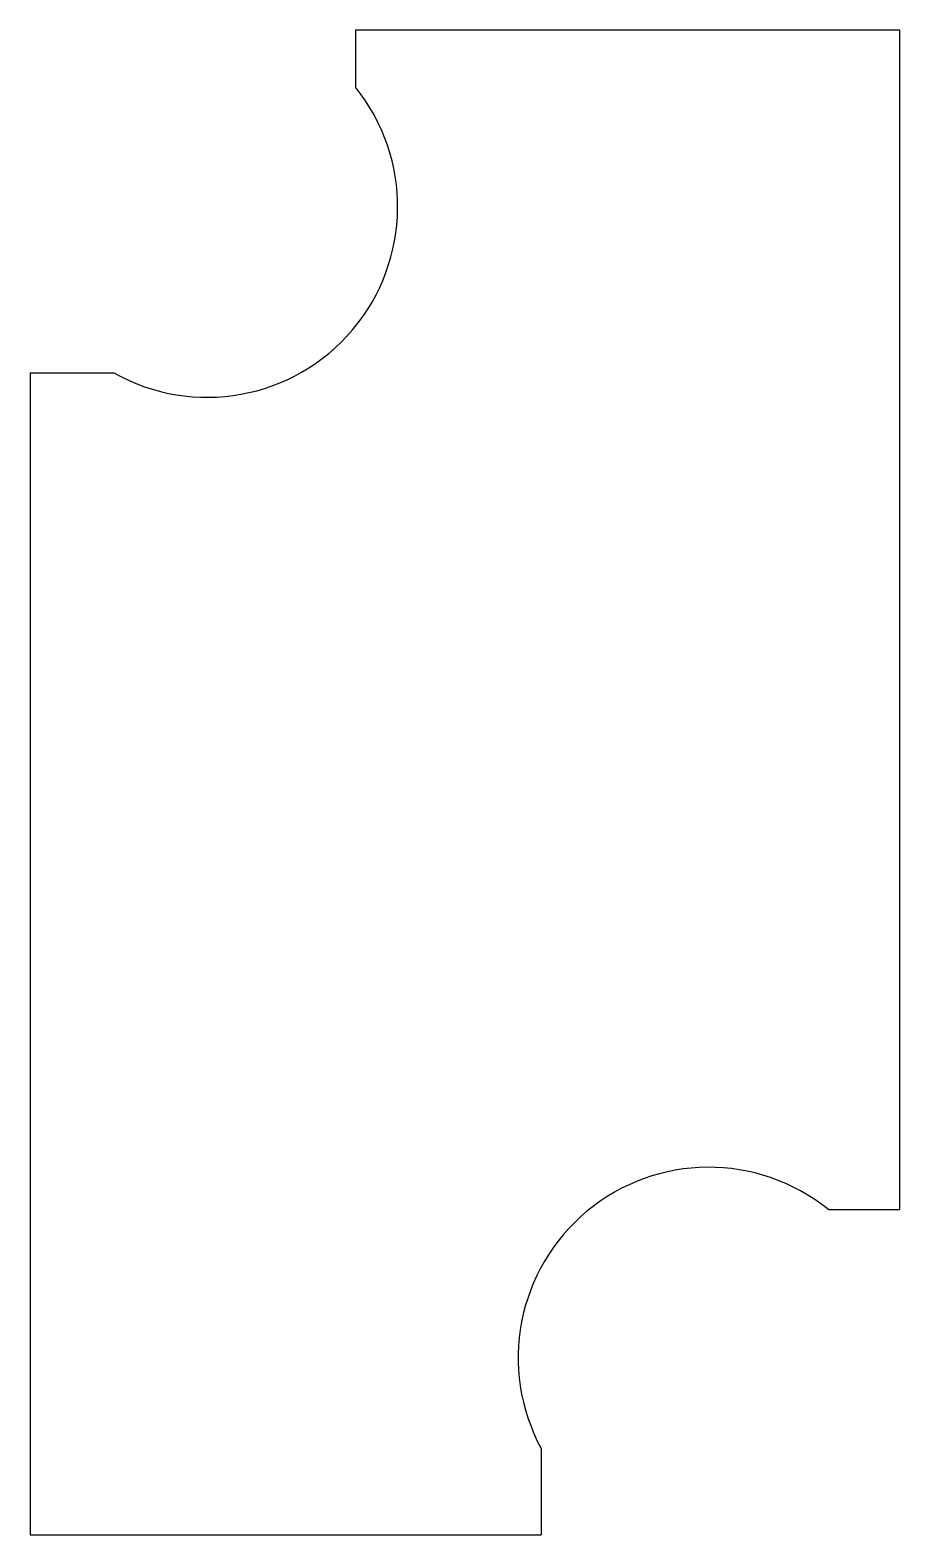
# Model space of a CAD drawing. Header units: millimetres. Extents: x 0 to 18.7, y 0 to 32.4.
import ezdxf

# ---------------------------------------------------------------- set-up
doc = ezdxf.new("R2010")
doc.units = ezdxf.units.MM
doc.layers.add('20', color=7, linetype='CONTINUOUS')

msp = doc.modelspace()

# ---------------------------------------------------------------- linework, layer by layer
at = {"layer": '20'}
for p, q in [((18.72, 32.375), (7, 32.375)), ((7, 32.375), (7, 31.151)), ((18.72, 7), (18.72, 32.375)), ((0, 25), (0, 0)), ((0, 25), (1.803, 25)), ((17.181, 7), (18.72, 7)), ((11, 1.857), (11, 0)), ((0, 0), (11, 0))]:
    msp.add_line(p, q, dxfattribs=at)
for centre, start, end in [((3.81, 28.575), 240.6862, 38.9177), ((14.605, 3.81), 51.0823, 208.4458)]:
    msp.add_arc(centre, 4.1, start, end, dxfattribs=at)

doc.saveas('drawing.dxf')
